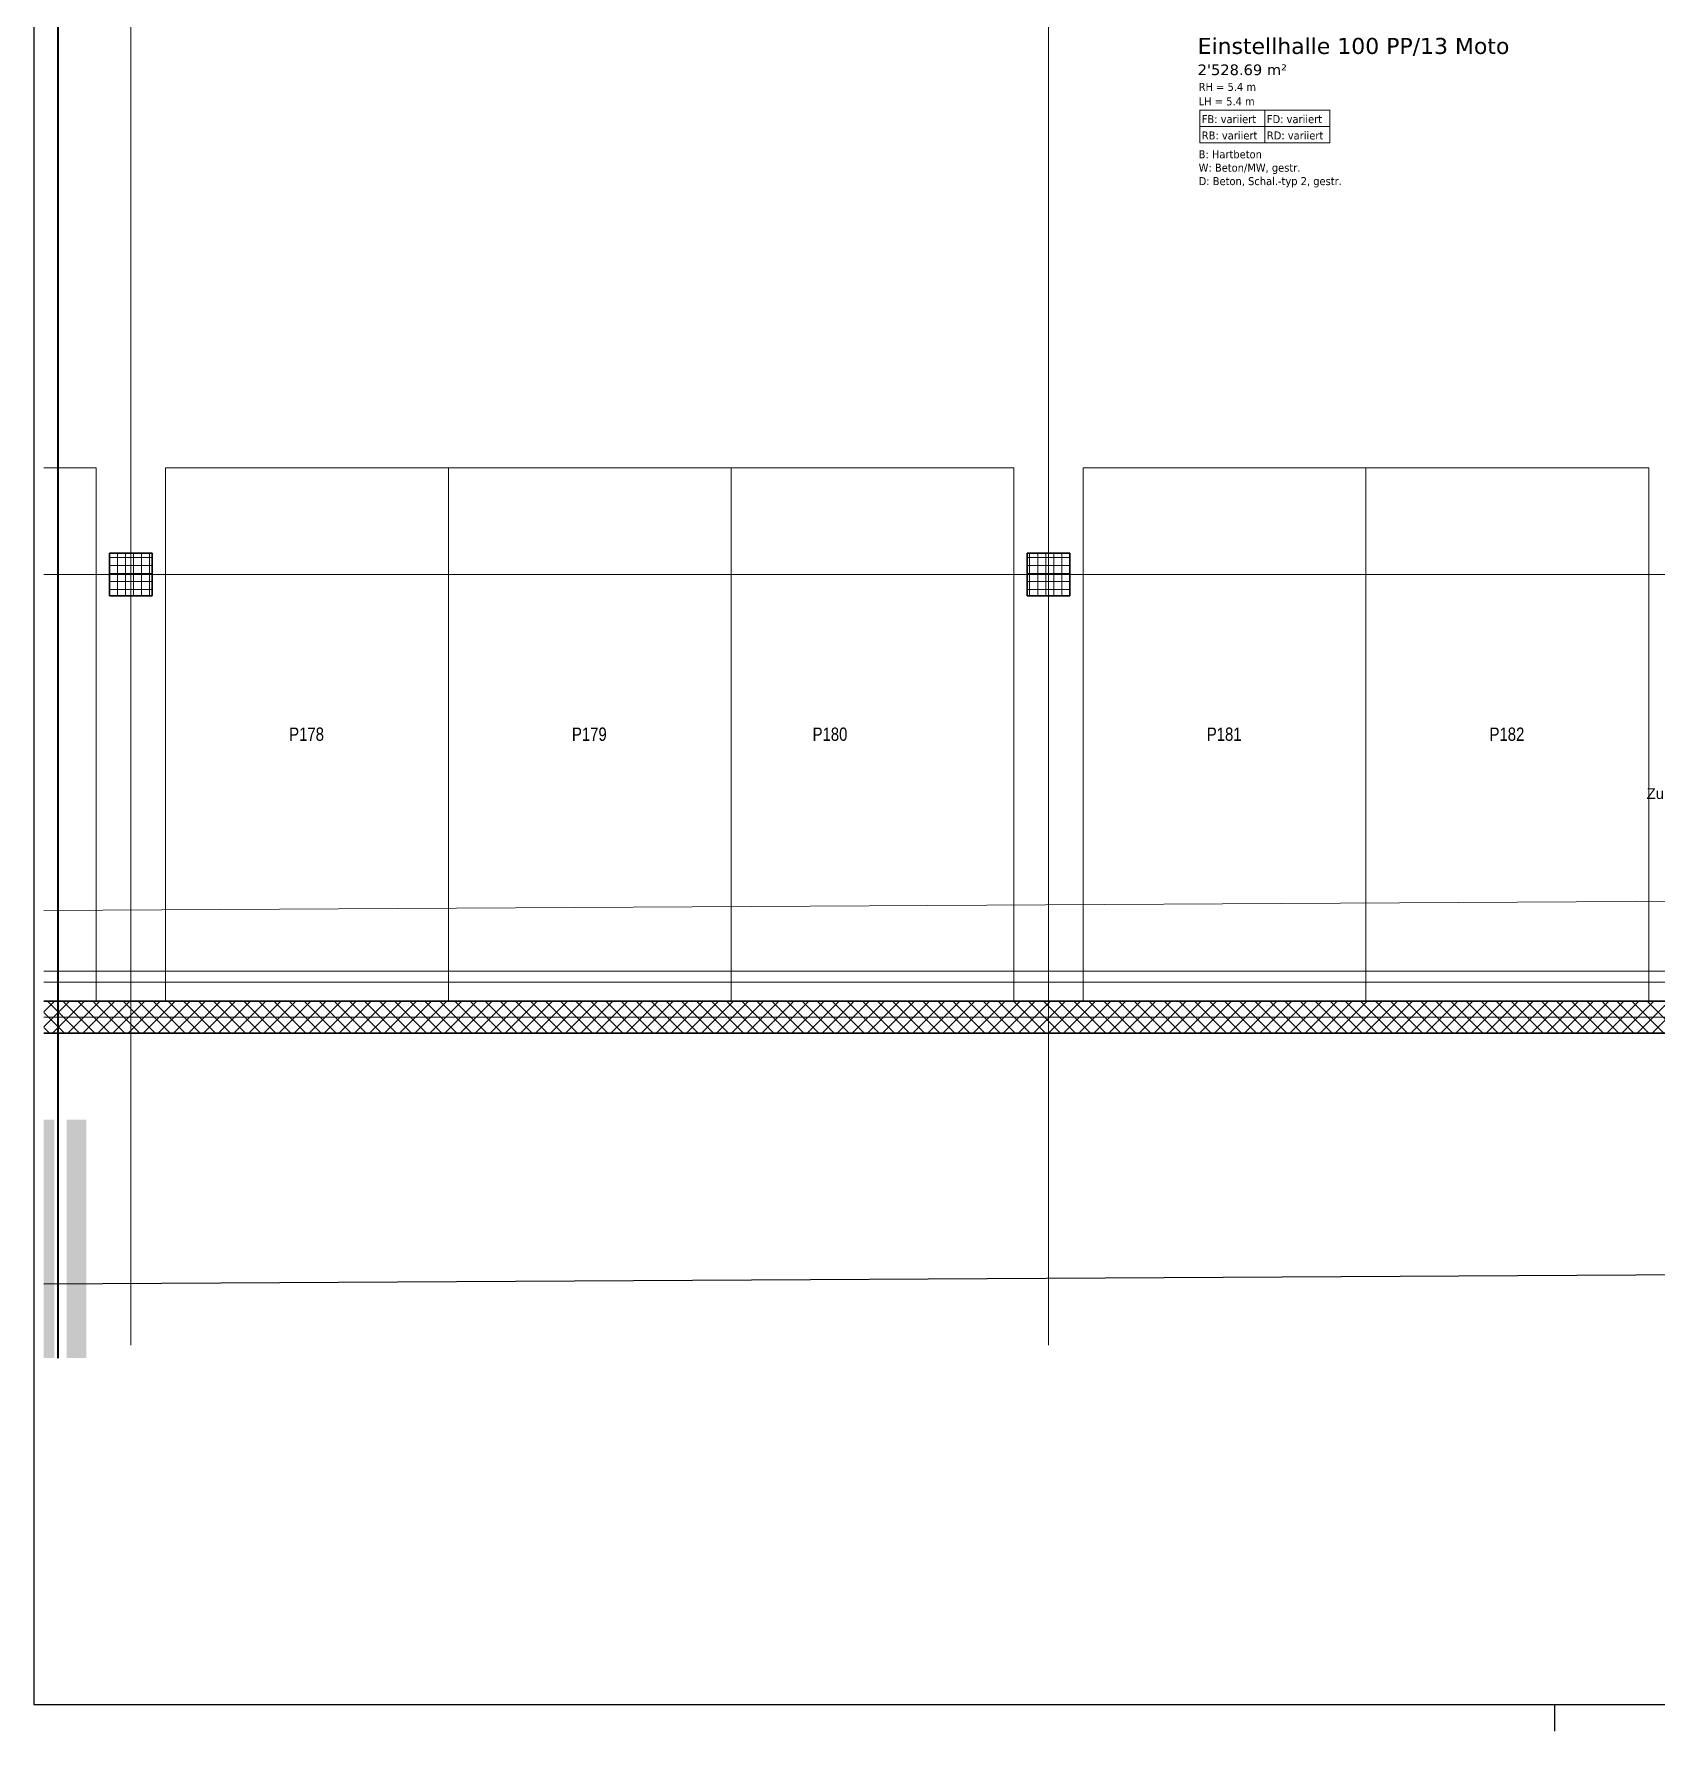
# Model space of a CAD drawing. Extents: x -932 to 937, y -179 to 471.
# Drawn here: x -932.4 to -628, y -179.5 to 138.6 of the extents above; entities that cross this region are included whole.
import ezdxf
from ezdxf.lldxf.tags import DXFTag

# ---------------------------------------------------------------- set-up
doc = ezdxf.new("R2010")
doc.units = 0
doc.layers.get('0').update_dxf_attribs({"lineweight": 13})
for name, color, linetype, lineweight, true_color in [('A-____-MATC-OTLN', 7, 'Strichpunkt - Mittel', 40, 0x0080ff), ('A-DETL-____-OTLN', 5, 'Continuous', 9, 0x0000ff), ('C-PROP-LINE-OTLN', 7, '_Grundgrenze_', 25, 0x800000), ('G-____-____-SYMB', 7, 'Strichpunkt - Weit', 5, 0x008080)]:
    doc.layers.add(name, color=color, linetype=linetype, lineweight=lineweight, true_color=true_color)
for name, color, linetype, lineweight in [('A-____-NOTE-TEXT', 7, 'Continuous', 9), ('A-AREA-____-IDEN', 7, 'Continuous', 5), ('A-FLOR-____-OTLN', 7, 'Continuous', 9), ('A-WALL-____-MCUT', 7, 'Continuous', 35), ('A-WALL-____-PATT', 7, 'Continuous', 35), ('C-PRKG-____-IDEN', 7, 'Continuous', 5), ('C-PRKG-____-OTLN', 7, 'Continuous', 9), ('S-COLS-____-MCUT', 7, 'Continuous', 35), ('S-COLS-____-OTLN', 7, 'Continuous', 9), ('S-GRID-____-OTLN', 7, 'Continuous', 5)]:
    doc.layers.add(name, color=color, linetype=linetype, lineweight=lineweight)
doc.styles.get("Standard").update_dxf_attribs({"font": 'arial.ttf'})
tags = doc.linetypes.add('_Grundgrenze_', pattern=[0.45, 0.2, -0.05, 0.05, -0.05, 0.05, -0.05]).pattern_tags.tags
tags[14:15] = [DXFTag(74, 4), DXFTag(75, 0), DXFTag(340, '0'), DXFTag(46, 1.0), DXFTag(50, 0.0), DXFTag(44, 0.0), DXFTag(45, 0.0)]
tags[12:13] = [DXFTag(74, 4), DXFTag(75, 0), DXFTag(340, '0'), DXFTag(46, 1.0), DXFTag(50, 0.0), DXFTag(44, 0.0), DXFTag(45, 0.0)]
tags[10:11] = [DXFTag(74, 4), DXFTag(75, 0), DXFTag(340, '0'), DXFTag(46, 1.0), DXFTag(50, 0.0), DXFTag(44, 0.0), DXFTag(45, 0.0)]
tags[8:9] = [DXFTag(74, 4), DXFTag(75, 0), DXFTag(340, '0'), DXFTag(46, 1.0), DXFTag(50, 0.0), DXFTag(44, 0.0), DXFTag(45, 0.0)]
tags[6:7] = [DXFTag(74, 4), DXFTag(75, 0), DXFTag(340, '0'), DXFTag(46, 1.0), DXFTag(50, 0.0), DXFTag(44, 0.0), DXFTag(45, 0.0)]
tags[4:5] = [DXFTag(74, 4), DXFTag(75, 0), DXFTag(340, '0'), DXFTag(46, 1.0), DXFTag(50, 0.0), DXFTag(44, 0.0), DXFTag(45, 0.0)]
tags = doc.linetypes.add('_Rasterlinie_', pattern=[0.375, 0.2, -0.05, 0.075, -0.05]).pattern_tags.tags
tags[10:11] = [DXFTag(74, 4), DXFTag(75, 0), DXFTag(340, '0'), DXFTag(46, 1.0), DXFTag(50, 0.0), DXFTag(44, 0.0), DXFTag(45, 0.0)]
tags[8:9] = [DXFTag(74, 4), DXFTag(75, 0), DXFTag(340, '0'), DXFTag(46, 1.0), DXFTag(50, 0.0), DXFTag(44, 0.0), DXFTag(45, 0.0)]
tags[6:7] = [DXFTag(74, 4), DXFTag(75, 0), DXFTag(340, '0'), DXFTag(46, 1.0), DXFTag(50, 0.0), DXFTag(44, 0.0), DXFTag(45, 0.0)]
tags[4:5] = [DXFTag(74, 4), DXFTag(75, 0), DXFTag(340, '0'), DXFTag(46, 1.0), DXFTag(50, 0.0), DXFTag(44, 0.0), DXFTag(45, 0.0)]
tags = doc.linetypes.add('_Strichliert - Fein_', pattern=[0.15, 0.1, -0.05]).pattern_tags.tags
tags[6:7] = [DXFTag(74, 4), DXFTag(75, 0), DXFTag(340, '0'), DXFTag(46, 1.0), DXFTag(50, 0.0), DXFTag(44, 0.0), DXFTag(45, 0.0)]
tags[4:5] = [DXFTag(74, 4), DXFTag(75, 0), DXFTag(340, '0'), DXFTag(46, 1.0), DXFTag(50, 0.0), DXFTag(44, 0.0), DXFTag(45, 0.0)]
tags = doc.linetypes.add('Gestrichelt', pattern=[0.1, 0.05, -0.05]).pattern_tags.tags
tags[6:7] = [DXFTag(74, 4), DXFTag(75, 0), DXFTag(340, '0'), DXFTag(46, 1.0), DXFTag(50, 0.0), DXFTag(44, 0.0), DXFTag(45, 0.0)]
tags[4:5] = [DXFTag(74, 4), DXFTag(75, 0), DXFTag(340, '0'), DXFTag(46, 1.0), DXFTag(50, 0.0), DXFTag(44, 0.0), DXFTag(45, 0.0)]
tags = doc.linetypes.add('Strichpunkt - Mittel', pattern=[0.35, 0.15, -0.1, 0, -0.1]).pattern_tags.tags
tags[10:11] = [DXFTag(74, 4), DXFTag(75, 0), DXFTag(340, '0'), DXFTag(46, 1.0), DXFTag(50, 0.0), DXFTag(44, 0.0), DXFTag(45, 0.0)]
tags[8:9] = [DXFTag(74, 4), DXFTag(75, 0), DXFTag(340, '0'), DXFTag(46, 1.0), DXFTag(50, 0.0), DXFTag(44, 0.0), DXFTag(45, 0.0)]
tags[6:7] = [DXFTag(74, 4), DXFTag(75, 0), DXFTag(340, '0'), DXFTag(46, 1.0), DXFTag(50, 0.0), DXFTag(44, 0.0), DXFTag(45, 0.0)]
tags[4:5] = [DXFTag(74, 4), DXFTag(75, 0), DXFTag(340, '0'), DXFTag(46, 1.0), DXFTag(50, 0.0), DXFTag(44, 0.0), DXFTag(45, 0.0)]
tags = doc.linetypes.add('Strichpunkt - Weit', pattern=[0.5, 0.2, -0.15, 0, -0.15]).pattern_tags.tags
tags[10:11] = [DXFTag(74, 4), DXFTag(75, 0), DXFTag(340, '0'), DXFTag(46, 1.0), DXFTag(50, 0.0), DXFTag(44, 0.0), DXFTag(45, 0.0)]
tags[8:9] = [DXFTag(74, 4), DXFTag(75, 0), DXFTag(340, '0'), DXFTag(46, 1.0), DXFTag(50, 0.0), DXFTag(44, 0.0), DXFTag(45, 0.0)]
tags[6:7] = [DXFTag(74, 4), DXFTag(75, 0), DXFTag(340, '0'), DXFTag(46, 1.0), DXFTag(50, 0.0), DXFTag(44, 0.0), DXFTag(45, 0.0)]
tags[4:5] = [DXFTag(74, 4), DXFTag(75, 0), DXFTag(340, '0'), DXFTag(46, 1.0), DXFTag(50, 0.0), DXFTag(44, 0.0), DXFTag(45, 0.0)]

# ---------------------------------------------------------------- blocks, each defined once
blk = doc.blocks.new('Referenz-A0UJ2H83XE', base_point=(-932.31, -115.76))
at = {"layer": 'A-____-MATC-OTLN', "color": 0, "linetype": 'Strichpunkt - Mittel', "ltscale": 0.4}
blk.add_line((-927.94, 405.49), (-927.94, -109.56), dxfattribs=at)
at = {"layer": 'A-AREA-____-IDEN', "color": 0, "linetype": 'Continuous', "ltscale": 0.13}
for p, q in [((-713.91, 124.39), (-689.51, 124.39)), ((-713.91, 118.26), (-713.91, 124.39)), ((-701.71, 124.39), (-701.71, 118.26)), ((-689.51, 124.39), (-689.51, 118.26)), ((-713.91, 121.33), (-689.51, 121.33)), ((-689.51, 118.26), (-713.91, 118.26))]:
    blk.add_line(p, q, dxfattribs=at)
at = {"layer": 'A-DETL-____-OTLN', "color": 0, "linetype": '_Strichliert - Fein_', "ltscale": 0.13}
blk.add_line((-930.58, -25.63), (308.1, -18.68), dxfattribs=at)
at = {"layer": 'A-DETL-____-OTLN', "color": 0, "linetype": 'Gestrichelt', "ltscale": 0.13}
blk.add_line((-623.74, -37.06), (-930.58, -37.06), dxfattribs=at)
at = {"layer": 'A-FLOR-____-OTLN', "color": 0, "linetype": 'Continuous', "ltscale": 0.13}
for p, q in [((-930.58, -39.07), (-735.74, -39.07)), ((-735.74, -39.07), (-623.74, -39.07))]:
    blk.add_line(p, q, dxfattribs=at)
at = {"layer": 'A-WALL-____-MCUT', "color": 0, "linetype": 'Continuous', "ltscale": 0.35}
for p, q in [((-623.74, -42.66), (-930.58, -42.66)), ((-930.58, -48.66), (246.26, -48.66))]:
    blk.add_line(p, q, dxfattribs=at)
at = {"layer": 'A-WALL-____-PATT', "color": 0, "linetype": 'Continuous', "lineweight": 9, "ltscale": 0.13}
for p, q in [((-930.58, -44.66), (-928.58, -42.66)), ((-930.58, -47.49), (-925.75, -42.66)), ((-923.86, -48.66), (-929.86, -42.66)), ((-928.92, -48.66), (-922.92, -42.66)), ((-921.03, -48.66), (-927.03, -42.66)), ((-926.09, -48.66), (-920.09, -42.66)), ((-918.21, -48.66), (-924.21, -42.66)), ((-923.27, -48.66), (-917.27, -42.66)), ((-915.38, -48.66), (-921.38, -42.66)), ((-920.44, -48.66), (-914.44, -42.66)), ((-912.55, -48.66), (-918.55, -42.66)), ((-917.61, -48.66), (-911.61, -42.66)), ((-909.72, -48.66), (-915.72, -42.66)), ((-914.78, -48.66), (-908.78, -42.66)), ((-906.89, -48.66), (-912.89, -42.66)), ((-911.95, -48.66), (-905.95, -42.66)), ((-904.06, -48.66), (-910.06, -42.66)), ((-909.12, -48.66), (-903.12, -42.66)), ((-901.24, -48.66), (-907.24, -42.66)), ((-906.29, -48.66), (-900.29, -42.66)), ((-898.41, -48.66), (-904.41, -42.66)), ((-903.47, -48.66), (-897.47, -42.66)), ((-895.58, -48.66), (-901.58, -42.66)), ((-900.64, -48.66), (-894.64, -42.66)), ((-892.75, -48.66), (-898.75, -42.66)), ((-897.81, -48.66), (-891.81, -42.66)), ((-889.92, -48.66), (-895.92, -42.66)), ((-894.98, -48.66), (-888.98, -42.66)), ((-887.09, -48.66), (-893.09, -42.66)), ((-892.15, -48.66), (-886.15, -42.66)), ((-884.26, -48.66), (-890.26, -42.66)), ((-889.32, -48.66), (-883.32, -42.66)), ((-881.44, -48.66), (-887.44, -42.66)), ((-886.5, -48.66), (-880.5, -42.66)), ((-878.61, -48.66), (-884.61, -42.66)), ((-883.67, -48.66), (-877.67, -42.66)), ((-875.78, -48.66), (-881.78, -42.66)), ((-880.84, -48.66), (-874.84, -42.66)), ((-872.95, -48.66), (-878.95, -42.66)), ((-878.01, -48.66), (-872.01, -42.66)), ((-870.12, -48.66), (-876.12, -42.66)), ((-875.18, -48.66), (-869.18, -42.66)), ((-867.29, -48.66), (-873.29, -42.66)), ((-872.35, -48.66), (-866.35, -42.66)), ((-864.47, -48.66), (-870.47, -42.66)), ((-869.53, -48.66), (-863.53, -42.66)), ((-861.64, -48.66), (-867.64, -42.66)), ((-866.7, -48.66), (-860.7, -42.66)), ((-858.81, -48.66), (-864.81, -42.66)), ((-863.87, -48.66), (-857.87, -42.66)), ((-855.98, -48.66), (-861.98, -42.66)), ((-861.04, -48.66), (-855.04, -42.66)), ((-853.15, -48.66), (-859.15, -42.66)), ((-858.21, -48.66), (-852.21, -42.66)), ((-850.32, -48.66), (-856.32, -42.66)), ((-855.38, -48.66), (-849.38, -42.66)), ((-847.5, -48.66), (-853.5, -42.66)), ((-852.55, -48.66), (-846.55, -42.66)), ((-844.67, -48.66), (-850.67, -42.66)), ((-849.73, -48.66), (-843.73, -42.66)), ((-841.84, -48.66), (-847.84, -42.66)), ((-846.9, -48.66), (-840.9, -42.66)), ((-839.01, -48.66), (-845.01, -42.66)), ((-844.07, -48.66), (-838.07, -42.66)), ((-836.18, -48.66), (-842.18, -42.66)), ((-841.24, -48.66), (-835.24, -42.66)), ((-833.35, -48.66), (-839.35, -42.66)), ((-838.41, -48.66), (-832.41, -42.66)), ((-830.52, -48.66), (-836.52, -42.66)), ((-835.58, -48.66), (-829.58, -42.66)), ((-827.7, -48.66), (-833.7, -42.66)), ((-832.76, -48.66), (-826.76, -42.66)), ((-824.87, -48.66), (-830.87, -42.66)), ((-829.93, -48.66), (-823.93, -42.66)), ((-822.04, -48.66), (-828.04, -42.66)), ((-827.1, -48.66), (-821.1, -42.66)), ((-819.21, -48.66), (-825.21, -42.66)), ((-824.27, -48.66), (-818.27, -42.66)), ((-816.38, -48.66), (-822.38, -42.66)), ((-821.44, -48.66), (-815.44, -42.66)), ((-813.55, -48.66), (-819.55, -42.66)), ((-818.61, -48.66), (-812.61, -42.66)), ((-810.73, -48.66), (-816.73, -42.66)), ((-815.79, -48.66), (-809.79, -42.66)), ((-807.9, -48.66), (-813.9, -42.66)), ((-812.96, -48.66), (-806.96, -42.66)), ((-805.07, -48.66), (-811.07, -42.66)), ((-810.13, -48.66), (-804.13, -42.66)), ((-802.24, -48.66), (-808.24, -42.66)), ((-807.3, -48.66), (-801.3, -42.66)), ((-799.41, -48.66), (-805.41, -42.66)), ((-804.47, -48.66), (-798.47, -42.66)), ((-796.58, -48.66), (-802.58, -42.66)), ((-801.64, -48.66), (-795.64, -42.66)), ((-793.76, -48.66), (-799.76, -42.66)), ((-798.81, -48.66), (-792.81, -42.66)), ((-790.93, -48.66), (-796.93, -42.66)), ((-795.99, -48.66), (-789.99, -42.66)), ((-788.1, -48.66), (-794.1, -42.66)), ((-793.16, -48.66), (-787.16, -42.66)), ((-785.27, -48.66), (-791.27, -42.66)), ((-790.33, -48.66), (-784.33, -42.66)), ((-782.44, -48.66), (-788.44, -42.66)), ((-787.5, -48.66), (-781.5, -42.66)), ((-779.61, -48.66), (-785.61, -42.66)), ((-784.67, -48.66), (-778.67, -42.66)), ((-776.78, -48.66), (-782.78, -42.66)), ((-781.84, -48.66), (-775.84, -42.66)), ((-773.96, -48.66), (-779.96, -42.66)), ((-779.02, -48.66), (-773.02, -42.66)), ((-771.13, -48.66), (-777.13, -42.66)), ((-776.19, -48.66), (-770.19, -42.66)), ((-768.3, -48.66), (-774.3, -42.66)), ((-773.36, -48.66), (-767.36, -42.66)), ((-765.47, -48.66), (-771.47, -42.66)), ((-770.53, -48.66), (-764.53, -42.66)), ((-762.64, -48.66), (-768.64, -42.66)), ((-767.7, -48.66), (-761.7, -42.66)), ((-759.81, -48.66), (-765.81, -42.66)), ((-764.87, -48.66), (-758.87, -42.66)), ((-756.99, -48.66), (-762.99, -42.66)), ((-762.04, -48.66), (-756.04, -42.66)), ((-754.16, -48.66), (-760.16, -42.66)), ((-759.22, -48.66), (-753.22, -42.66)), ((-751.33, -48.66), (-757.33, -42.66)), ((-756.39, -48.66), (-750.39, -42.66)), ((-748.5, -48.66), (-754.5, -42.66)), ((-753.56, -48.66), (-747.56, -42.66)), ((-745.67, -48.66), (-751.67, -42.66)), ((-750.73, -48.66), (-744.73, -42.66)), ((-742.84, -48.66), (-748.84, -42.66)), ((-747.9, -48.66), (-741.9, -42.66)), ((-740.02, -48.66), (-746.02, -42.66)), ((-745.07, -48.66), (-739.07, -42.66)), ((-737.19, -48.66), (-743.19, -42.66)), ((-742.25, -48.66), (-736.25, -42.66)), ((-734.36, -48.66), (-740.36, -42.66)), ((-739.42, -48.66), (-733.42, -42.66)), ((-731.53, -48.66), (-737.53, -42.66)), ((-736.59, -48.66), (-730.59, -42.66)), ((-728.7, -48.66), (-734.7, -42.66)), ((-733.76, -48.66), (-727.76, -42.66)), ((-725.87, -48.66), (-731.87, -42.66)), ((-730.93, -48.66), (-724.93, -42.66)), ((-723.04, -48.66), (-729.04, -42.66)), ((-728.1, -48.66), (-722.1, -42.66)), ((-720.22, -48.66), (-726.22, -42.66)), ((-725.28, -48.66), (-719.28, -42.66)), ((-717.39, -48.66), (-723.39, -42.66)), ((-722.45, -48.66), (-716.45, -42.66)), ((-714.56, -48.66), (-720.56, -42.66)), ((-719.62, -48.66), (-713.62, -42.66)), ((-711.73, -48.66), (-717.73, -42.66)), ((-716.79, -48.66), (-710.79, -42.66)), ((-708.9, -48.66), (-714.9, -42.66)), ((-713.96, -48.66), (-707.96, -42.66)), ((-706.07, -48.66), (-712.07, -42.66)), ((-711.13, -48.66), (-705.13, -42.66)), ((-703.25, -48.66), (-709.25, -42.66)), ((-708.3, -48.66), (-702.3, -42.66)), ((-700.42, -48.66), (-706.42, -42.66)), ((-705.48, -48.66), (-699.48, -42.66)), ((-697.59, -48.66), (-703.59, -42.66)), ((-702.65, -48.66), (-696.65, -42.66)), ((-694.76, -48.66), (-700.76, -42.66)), ((-699.82, -48.66), (-693.82, -42.66)), ((-691.93, -48.66), (-697.93, -42.66)), ((-696.99, -48.66), (-690.99, -42.66)), ((-689.1, -48.66), (-695.1, -42.66)), ((-694.16, -48.66), (-688.16, -42.66)), ((-686.27, -48.66), (-692.27, -42.66)), ((-691.33, -48.66), (-685.33, -42.66)), ((-683.45, -48.66), (-689.45, -42.66)), ((-688.51, -48.66), (-682.51, -42.66)), ((-680.62, -48.66), (-686.62, -42.66)), ((-685.68, -48.66), (-679.68, -42.66)), ((-677.79, -48.66), (-683.79, -42.66)), ((-682.85, -48.66), (-676.85, -42.66)), ((-674.96, -48.66), (-680.96, -42.66)), ((-680.02, -48.66), (-674.02, -42.66)), ((-672.13, -48.66), (-678.13, -42.66)), ((-677.19, -48.66), (-671.19, -42.66)), ((-669.3, -48.66), (-675.3, -42.66)), ((-674.36, -48.66), (-668.36, -42.66)), ((-666.48, -48.66), (-672.48, -42.66)), ((-671.54, -48.66), (-665.54, -42.66)), ((-663.65, -48.66), (-669.65, -42.66)), ((-668.71, -48.66), (-662.71, -42.66)), ((-660.82, -48.66), (-666.82, -42.66)), ((-665.88, -48.66), (-659.88, -42.66)), ((-657.99, -48.66), (-663.99, -42.66)), ((-663.05, -48.66), (-657.05, -42.66)), ((-655.16, -48.66), (-661.16, -42.66)), ((-660.22, -48.66), (-654.22, -42.66)), ((-652.33, -48.66), (-658.33, -42.66)), ((-657.39, -48.66), (-651.39, -42.66)), ((-649.51, -48.66), (-655.51, -42.66)), ((-654.56, -48.66), (-648.56, -42.66)), ((-646.68, -48.66), (-652.68, -42.66)), ((-651.74, -48.66), (-645.74, -42.66)), ((-643.85, -48.66), (-649.85, -42.66)), ((-648.91, -48.66), (-642.91, -42.66)), ((-641.02, -48.66), (-647.02, -42.66)), ((-646.08, -48.66), (-640.08, -42.66)), ((-638.19, -48.66), (-644.19, -42.66)), ((-643.25, -48.66), (-637.25, -42.66)), ((-635.36, -48.66), (-641.36, -42.66)), ((-640.42, -48.66), (-634.42, -42.66)), ((-632.53, -48.66), (-638.53, -42.66)), ((-637.59, -48.66), (-631.59, -42.66)), ((-629.71, -48.66), (-635.71, -42.66)), ((-634.77, -48.66), (-628.77, -42.66)), ((-626.88, -48.66), (-632.88, -42.66)), ((-631.94, -48.66), (-625.94, -42.66)), ((-624.05, -48.66), (-630.05, -42.66)), ((-629.11, -48.66), (-623.11, -42.66)), ((-926.69, -48.66), (-930.58, -44.78)), ((-929.52, -48.66), (-930.58, -47.6))]:
    blk.add_line(p, q, dxfattribs=at)
at = {"layer": 'C-PRKG-____-OTLN', "color": 0, "linetype": 'Continuous', "ltscale": 0.13}
for p, q in [((-920.74, 57.32), (-930.58, 57.32)), ((-920.74, 57.32), (-930.58, 57.32)), ((-930.58, 57.32), (-920.74, 57.32)), ((-920.74, -42.66), (-920.74, 57.32)), ((-920.74, -42.66), (-920.74, 57.32)), ((-920.74, 57.32), (-920.74, -42.66)), ((-920.74, 57.32), (-920.74, 57.32)), ((-854.74, 57.32), (-907.74, 57.32)), ((-907.74, -42.66), (-907.74, 57.32)), ((-854.74, 57.32), (-907.74, 57.32)), ((-907.74, 57.32), (-907.74, -42.66)), ((-907.74, -42.66), (-907.74, 57.32)), ((-907.74, 57.32), (-854.74, 57.32)), ((-907.74, 57.32), (-907.74, 57.32)), ((-801.74, 57.32), (-854.74, 57.32)), ((-854.74, -42.66), (-854.74, 57.32)), ((-801.74, 57.32), (-854.74, 57.32)), ((-854.74, 57.32), (-854.74, -42.66)), ((-854.74, -42.66), (-854.74, 57.32)), ((-854.74, 57.32), (-801.74, 57.32)), ((-854.74, 57.32), (-854.74, 57.32)), ((-854.74, -42.66), (-854.74, 57.32)), ((-854.74, -42.66), (-854.74, 57.32)), ((-854.74, 57.32), (-854.74, -42.66)), ((-854.74, 57.32), (-854.74, 57.32)), ((-748.74, 57.32), (-801.74, 57.32)), ((-801.74, -42.66), (-801.74, 57.32)), ((-748.74, 57.32), (-801.74, 57.32)), ((-801.74, 57.32), (-801.74, -42.66)), ((-801.74, -42.66), (-801.74, 57.32)), ((-801.74, 57.32), (-748.74, 57.32)), ((-801.74, 57.32), (-801.74, 57.32)), ((-801.74, -42.66), (-801.74, 57.32)), ((-801.74, -42.66), (-801.74, 57.32)), ((-801.74, 57.32), (-801.74, -42.66)), ((-801.74, 57.32), (-801.74, 57.32)), ((-748.74, -42.66), (-748.74, 57.32)), ((-748.74, -42.66), (-748.74, 57.32)), ((-748.74, 57.32), (-748.74, -42.66)), ((-748.74, 57.32), (-748.74, 57.32)), ((-682.74, 57.32), (-735.74, 57.32)), ((-735.74, -42.66), (-735.74, 57.32)), ((-682.74, 57.32), (-735.74, 57.32)), ((-735.74, 57.32), (-735.74, -42.66)), ((-735.74, -42.66), (-735.74, 57.32)), ((-735.74, 57.32), (-682.74, 57.32)), ((-735.74, 57.32), (-735.74, 57.32)), ((-629.74, 57.32), (-682.74, 57.32)), ((-682.74, -42.66), (-682.74, 57.32)), ((-629.74, 57.32), (-682.74, 57.32)), ((-682.74, 57.32), (-682.74, -42.66)), ((-682.74, -42.66), (-682.74, 57.32)), ((-682.74, 57.32), (-629.74, 57.32)), ((-682.74, 57.32), (-682.74, 57.32)), ((-682.74, -42.66), (-682.74, 57.32)), ((-682.74, -42.66), (-682.74, 57.32)), ((-682.74, 57.32), (-682.74, -42.66)), ((-682.74, 57.32), (-682.74, 57.32)), ((-629.74, -42.66), (-629.74, 57.32)), ((-629.74, -42.66), (-629.74, 57.32)), ((-629.74, 57.32), (-629.74, -42.66)), ((-629.74, 57.32), (-629.74, 57.32)), ((-920.74, -42.66), (-920.74, -42.66)), ((-907.74, -42.66), (-907.74, -42.66)), ((-854.74, -42.66), (-854.74, -42.66)), ((-854.74, -42.66), (-854.74, -42.66)), ((-801.74, -42.66), (-801.74, -42.66)), ((-801.74, -42.66), (-801.74, -42.66)), ((-748.74, -42.66), (-748.74, -42.66)), ((-735.74, -42.66), (-735.74, -42.66)), ((-682.74, -42.66), (-682.74, -42.66)), ((-682.74, -42.66), (-682.74, -42.66)), ((-629.74, -42.66), (-629.74, -42.66))]:
    blk.add_line(p, q, dxfattribs=at)
at = {"layer": 'C-PROP-LINE-OTLN', "color": 0, "linetype": '_Grundgrenze_', "lineweight": -2, "ltscale": 0.25}
blk.add_line((-930.58, -95.63), (368, -88.35), dxfattribs=at)
at = {"layer": 'G-____-____-SYMB', "color": 7, "linetype": 'Continuous', "ltscale": 0.13, "true_color": 0xffffff}
for points in [[(-930.58, -64.89), (-928.61, -64.89), (-930.58, -91.96)], [(-930.58, -109.56), (-930.58, -91.96), (-928.61, -64.89)], [(-930.58, -109.56), (-928.61, -64.89), (-928.61, -109.56)], [(-926.31, -109.56), (-926.31, -64.89), (-922.61, -64.89)], [(-926.31, -109.56), (-922.61, -64.89), (-925.86, -109.56)], [(-925.86, -109.56), (-922.61, -64.89), (-922.61, -109.56)]]:
    blk.add_solid(points, dxfattribs=at)
at = {"layer": 'S-COLS-____-MCUT', "color": 0, "linetype": 'Continuous', "ltscale": 0.35}
for p, q in [((-910.24, 41.34), (-918.24, 41.34)), ((-918.24, 41.34), (-918.24, 33.34)), ((-910.24, 33.34), (-910.24, 41.34)), ((-738.24, 41.34), (-746.24, 41.34)), ((-746.24, 41.34), (-746.24, 33.34)), ((-738.24, 33.34), (-738.24, 41.34)), ((-918.24, 33.34), (-910.24, 33.34)), ((-746.24, 33.34), (-738.24, 33.34))]:
    blk.add_line(p, q, dxfattribs=at)
at = {"layer": 'S-COLS-____-OTLN', "color": 0, "linetype": 'Continuous', "ltscale": 0.13}
for p, q in [((-918.24, 40.51), (-910.24, 40.51)), ((-918.24, 39.01), (-910.24, 39.01)), ((-916.78, 33.34), (-916.78, 41.34)), ((-915.28, 33.34), (-915.28, 41.34)), ((-913.78, 33.34), (-913.78, 41.34)), ((-912.28, 33.34), (-912.28, 41.34)), ((-910.78, 33.34), (-910.78, 41.34)), ((-746.24, 40.51), (-738.24, 40.51)), ((-746.24, 39.01), (-738.24, 39.01)), ((-745.78, 33.34), (-745.78, 41.34)), ((-744.28, 33.34), (-744.28, 41.34)), ((-742.78, 33.34), (-742.78, 41.34)), ((-741.28, 33.34), (-741.28, 41.34)), ((-739.78, 33.34), (-739.78, 41.34)), ((-738.28, 33.34), (-738.28, 41.34)), ((-918.24, 37.51), (-910.24, 37.51)), ((-918.24, 36.01), (-910.24, 36.01)), ((-746.24, 37.51), (-738.24, 37.51)), ((-746.24, 36.01), (-738.24, 36.01)), ((-918.24, 34.51), (-910.24, 34.51)), ((-746.24, 34.51), (-738.24, 34.51))]:
    blk.add_line(p, q, dxfattribs=at)
at = {"layer": 'S-GRID-____-OTLN', "color": 0, "linetype": '_Rasterlinie_', "ltscale": 0.13}
for p, q in [((-914.24, -107.16), (-914.24, 198.94)), ((-742.24, -107.16), (-742.24, 198.94)), ((-930.58, 37.34), (290.25, 37.34)), ((-930.58, -45.66), (290.25, -45.66))]:
    blk.add_line(p, q, dxfattribs=at)
at = {"layer": 'A-____-NOTE-TEXT', "color": 0, "linetype": 'Continuous', "lineweight": 5, "ltscale": 0.13, "insert": (-630.13, -2.74), "char_height": 2, "attachment_point": 1}
blk.add_mtext('{\\fArial;Zuluft RDA, s. Plan 4006}', dxfattribs=at)
at = {"layer": 'A-AREA-____-IDEN', "color": 0, "linetype": 'Continuous', "ltscale": 0.13, "attachment_point": 1}
for s, insert, char_height in [('{\\fVerdana;Einstellhalle 100 PP/13 Moto}', (-714.3, 137.9), 3), ("{\\fVerdana;2'528.69 m²}", (-714.29, 132.93), 2), ('{\\W0.9;\\fVerdana;RH = 5.4 m}', (-714.1, 129.48), 1.5), ('{\\W0.9;\\fVerdana;LH = 5.4 m}', (-714.1, 126.76), 1.5), ('{\\W0.9;\\fVerdana;FB: variiert}', (-713.52, 123.43), 1.5), ('{\\W0.9;\\fVerdana;FD: variiert}', (-701.32, 123.43), 1.5), ('{\\W0.9;\\fVerdana;RB: variiert}', (-713.52, 120.37), 1.5), ('{\\W0.9;\\fVerdana;RD: variiert}', (-701.32, 120.37), 1.5), ('{\\W0.9;\\fVerdana;B: Hartbeton}', (-714.1, 116.84), 1.5), ('{\\W0.9;\\fVerdana;W: Beton/MW, gestr.}', (-714.1, 114.33), 1.5), ('{\\W0.9;\\fVerdana;D: Beton, Schal.-typ 2, gestr.}', (-714.1, 111.81), 1.5)]:
    blk.add_mtext(s, dxfattribs=dict(at, insert=insert, char_height=char_height))
at = {"layer": 'C-PRKG-____-IDEN', "color": 0, "linetype": 'Continuous', "ltscale": 0.13, "char_height": 2.5, "attachment_point": 1}
for s, insert in [('{\\W0.8;\\fArial;P178}', (-884.58, 8.64)), ('{\\W0.8;\\fArial;P179}', (-831.58, 8.64)), ('{\\W0.8;\\fArial;P180}', (-786.47, 8.64)), ('{\\W0.8;\\fArial;P181}', (-712.58, 8.64)), ('{\\W0.8;\\fArial;P182}', (-659.58, 8.64))]:
    blk.add_mtext(s, dxfattribs=dict(at, insert=insert))

msp = doc.modelspace()

# ---------------------------------------------------------------- linework, layer by layer
at = {"color": 0, "linetype": 'ByBlock', "lineweight": -2, "ltscale": 0.13}
for p, q in [((-932.42, 465.53), (-932.42, -174.47)), ((-932.42, -174.47), (607.58, -174.47)), ((-647.42, -174.47), (-647.42, -179.47))]:
    msp.add_line(p, q, dxfattribs=at)

# ---------------------------------------------------------------- block references
at = {"color": 9, "lineweight": 25, "ltscale": 0.25, "true_color": 0xc0c0c0}
msp.add_blockref('Referenz-A0UJ2H83XE', (-932.31, -115.76), dxfattribs=at)

doc.saveas('drawing.dxf')
